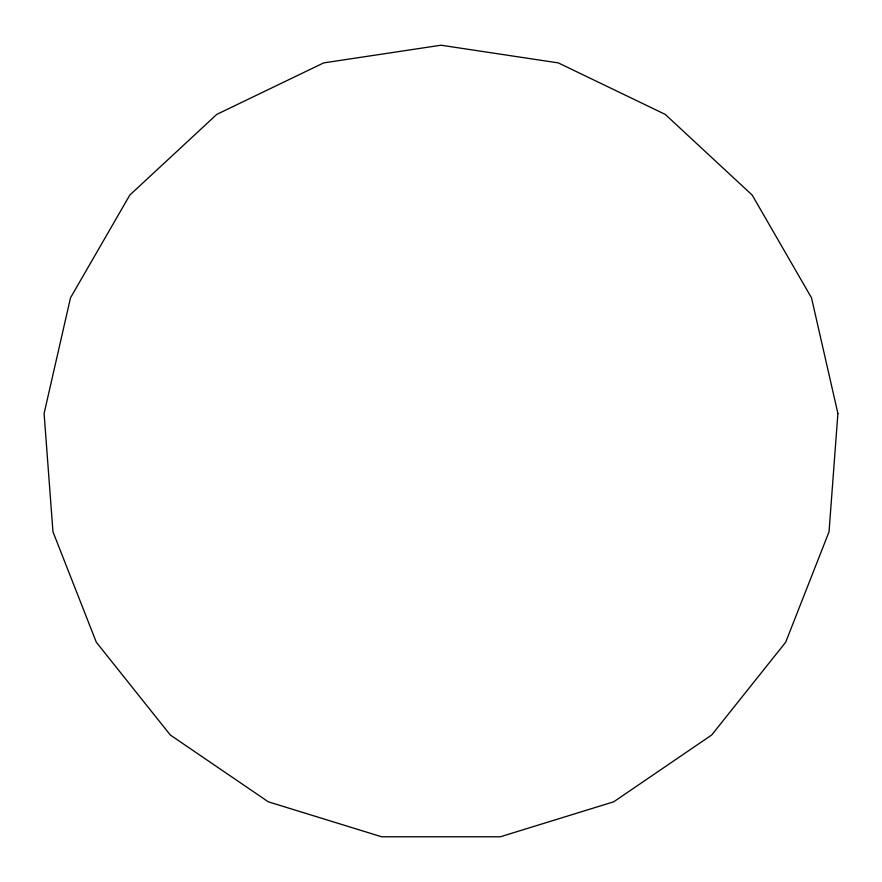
<?xml version="1.0" encoding="UTF-8"?>
<svg xmlns="http://www.w3.org/2000/svg" width="882" height="882" viewBox="0 0 882 882"><rect width="100%" height="100%" fill="white"/><g stroke="black" fill="none" stroke-linecap="round" stroke-linejoin="round"><path stroke-width="1.32" d="M837.9 413.482L829.036 531.791L785.686 642.228L711.719 734.982L613.696 801.815L500.326 836.786L381.674 836.786L268.304 801.815L170.281 734.982L96.314 642.228L52.964 531.791L44.1 413.482L70.505 297.807L129.819 195.065L216.796 114.373L323.683 62.898L441 45.214L558.317 62.898L665.204 114.373L752.181 195.065L811.495 297.807L837.9 413.482"/></g></svg>
